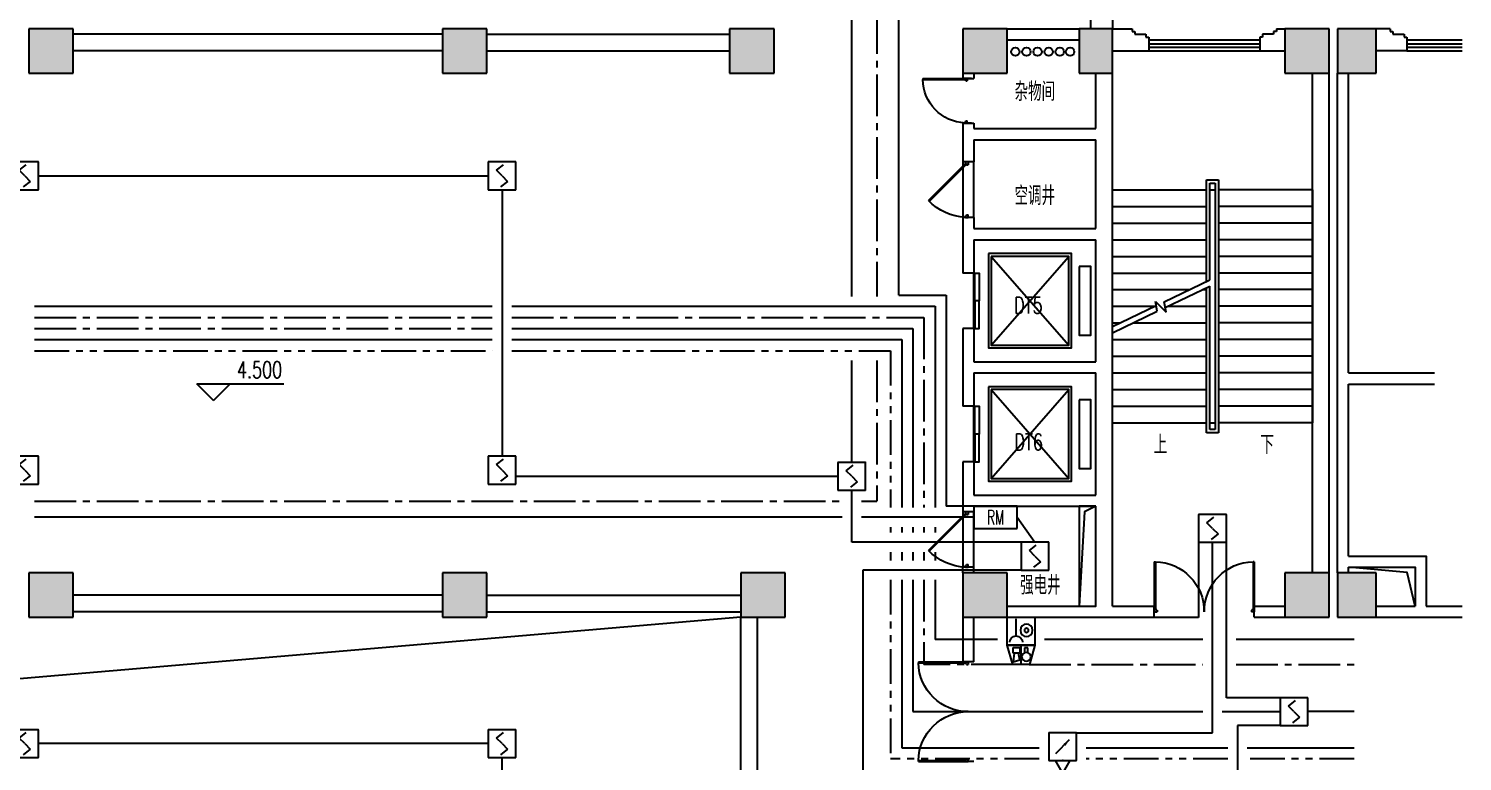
# Model space of a CAD drawing. Extents: x 190999 to 918899, y -200814 to 215286.
# Drawn here: x 788621 to 814449, y 72409 to 85604 of the extents above; entities that cross this region are included whole.
import ezdxf
from ezdxf.enums import TextEntityAlignment as Align

# ---------------------------------------------------------------- set-up
doc = ezdxf.new("R2010")
doc.units = 0
doc.header["$LTSCALE"] = 1000
doc.header["$MEASUREMENT"] = 0
doc.linetypes.add('CENTER2', pattern=[1.125, 0.75, -0.125, 0.125, -0.125])
doc.linetypes.add('PHANTOM2', pattern=[1.25, 0.625, -0.125, 0.125, -0.125, 0.125, -0.125])
for name, color, linetype in [('00-EQUIP', 3, 'Continuous'), ('00-WIRE-4', 6, 'Continuous'), ('A-墙线', 2, 'Continuous'), ('A-外窗', 145, 'Continuous'), ('A-门', 167, 'Continuous'), ('COLUMN', 2, 'Continuous'), ('DIM_ELEV', 3, 'Continuous'), ('DIM_SYMB', 3, 'Continuous'), ('PUB_HATCH', 250, 'Continuous'), ('PUB_TEXT', 7, 'Continuous'), ('STAIR', 5, 'Continuous'), ('房间名称', 7, 'Continuous'), ('洞口线', 165, 'Continuous'), ('电井开洞', 97, 'Continuous'), ('雨水管', 151, 'Continuous')]:
    doc.layers.add(name, color=color, linetype=linetype)
doc.styles.add('_COMPLEX', font='COMPLEX.shx', dxfattribs={"width": 0.5})
doc.styles.add('_TCH_DIM', font='SIMPLEX', dxfattribs={"bigfont": 'GBCBIG'})
doc.styles.get("Standard").update_dxf_attribs({"font": 'simhei.ttf'})
doc.styles.add('XXK', font='romans.shx', dxfattribs={"width": 0.75, "bigfont": 'hzf.shx'})
doc.linetypes.add('4INE', pattern='A,1,-0.15,["4",XXK,S=0.3,R=0,X=-0.1,Y=-0.1],-0.25', length=1.4)
doc.linetypes.add('BIG-DLINE', pattern='A,1,-0.15,["D",XXK,S=0.2,R=0,X=-0.1,Y=-0.09],-0.2', length=1.35)

# ---------------------------------------------------------------- blocks, each defined once
blk = doc.blocks.new('m1800')
at = {"layer": 'A-墙线'}
for p, q in [((-900, -100), (-900, 100)), ((900, -100), (900, 100))]:
    blk.add_line(p, q, dxfattribs=at)
at = {"layer": 'A-门'}
for p, q in [((-900, 900), (-899.9999999999418, 9.313225746154785e-10)), ((-900, 900), (-880.0000000000582, 899.9999999990687)), ((-880.0000000000582, 899.9999999990687), (-879.9999999999418, 50.00000000093132)), ((880.0000000000582, 899.9999999990687), (879.9999999999418, 50.00000000093132)), ((900, 900), (880.0000000000582, 899.9999999990687)), ((900, 900), (899.9999999999418, 9.313225746154785e-10)), ((-899.9999999999418, 50.00000000093132), (-870.0000000000582, 50.00000000093132)), ((-899.9999999999418, 9.313225746154785e-10), (-849.9999999999418, 9.313225746154785e-10)), ((-870.0000000000582, 50.00000000093132), (-870, 30)), ((-870, 30), (-849.9999999999418, 30.00000000093132)), ((-849.9999999999418, 30.00000000186265), (-849.9999999999418, 9.313225746154785e-10)), ((849.9999999999418, 30.00000000186265), (849.9999999999418, 9.313225746154785e-10)), ((870, 30), (849.9999999999418, 30.00000000093132)), ((899.9999999999418, 9.313225746154785e-10), (849.9999999999418, 9.313225746154785e-10)), ((870.0000000000582, 50.00000000093132), (870, 30)), ((899.9999999999418, 50.00000000093132), (870.0000000000582, 50.00000000093132))]:
    blk.add_line(p, q, dxfattribs=at)
for centre, start, end in [((-900, 0), 0, 88.72665564132167), ((900, 0), 91.27334436201257, 180)]:
    blk.add_arc(centre, 900, start, end, dxfattribs=at)
blk = doc.blocks.new('bfm01')
at = {"layer": 'A-墙线'}
for p, q in [((-200.0030517580453, -0.004291533608920872), (-0.003051758045330644, -0.004291533608920872)), ((-200.0030517580453, -1000.004291533609), (-0.003051758045330644, -1000.004291533609))]:
    blk.add_line(p, q, dxfattribs=at)
at = {"layer": 'A-门'}
for p, q in [((-200.0030517578125, -1000.004291533609), (-200.0030517578125, -0.004291533608920872)), ((-100.003051757114, -0.004291533667128533), (-100.003051757114, -50.00429153366713)), ((-70.00305175618269, -50.00429153366713), (-100.003051757114, -50.00429153366713)), ((-50.00305175711401, -30.00429153355071), (-70.00305175804533, -30.00429153360892)), ((-70.00305175804533, -30.00429153360892), (-70.00305175711401, -50.00429153366713)), ((-64.14518738078186, -44.14642715716036), (-50.0030517570849, -30.0042915334343)), ((-64.14518738081097, -44.14642715721857), (602.9494616675365, -711.241076205275)), ((-50.00305175711401, -0.004291533667128533), (-50.00305175711401, -30.00429153355071)), ((-50.00305175714311, -30.00429153360892), (617.0330152155366, -697.0403585060849)), ((-0.003051758045330644, -0.004291533608920872), (-0.003051758045330644, -1000.004291533609)), ((-70.00305175618269, -950.0042915336671), (-100.003051757114, -950.0042915336671)), ((-100.003051757114, -1000.004291533667), (-100.003051757114, -950.0042915336671)), ((-50.00305175711401, -1000.004291533667), (-100.003051757114, -1000.004291533667)), ((-70.00305175804533, -970.0042915337253), (-70.00305175711401, -950.0042915336671)), ((-50.00305175711401, -970.0042915337835), (-70.00305175804533, -970.0042915337253)), ((-50.00305175711401, -1000.004291533667), (-50.00305175711401, -970.0042915337835))]:
    blk.add_line(p, q, dxfattribs=at)
blk.add_arc((-100.003051757114, -0.004291533667128533), 1000, 272.8659839719306, 315.8103116972138, dxfattribs=at)
blk = doc.blocks.new('m1000')
at = {"layer": 'A-墙线'}
for p, q in [((0, 0), (0, 200)), ((1000, 0), (1000, 200))]:
    blk.add_line(p, q, dxfattribs=at)
at = {"layer": 'A-门'}
for p, q in [((0, 1100), (5.820766091346741e-11, 100.0000000009313)), ((0, 1100), (19.99999999994179, 1099.999999999069)), ((19.99999999994179, 1099.999999999069), (20.00000000005821, 150.0000000009313)), ((5.820766091346741e-11, 150.0000000009313), (29.99999999994179, 150.0000000009313)), ((5.820766091346741e-11, 100.0000000009313), (50.00000000005821, 100.0000000009313)), ((29.99999999994179, 150.0000000009313), (30, 130)), ((30, 130), (50.00000000005821, 130.0000000009313)), ((50.00000000005821, 130.0000000018626), (50.00000000005821, 100.0000000009313)), ((950.0000000000582, 130.0000000018626), (950.0000000000582, 100.0000000009313)), ((970.0000000001164, 130), (950.0000000000582, 130.0000000009313)), ((1000.000000000058, 100.0000000009313), (950.0000000000582, 100.0000000009313)), ((970.0000000001746, 150.0000000009313), (970.0000000001164, 130)), ((1000.000000000058, 150.0000000009313), (970.0000000001746, 150.0000000009313)), ((1000.000000000058, 150.0000000009313), (1000.000000000058, 100.0000000009313))]:
    blk.add_line(p, q, dxfattribs=at)
blk.add_arc((5.820766091346741e-11, 100.0000000009313), 1000, 2.865983971930656, 88.85400800037786, dxfattribs=at)
blk = doc.blocks.new('_LINKPT1')
at = {"color": 0}
blk.add_line((0, 0), (0, 0), dxfattribs=at)
blk = doc.blocks.new('3S1KCGW2')
for p, q in [((0.499999999999875, 0.499999999999875), (-0.499999999999875, 0.499999999999875)), ((-0.499999999999875, 0.499999999999875), (-0.499999999999875, -0.499999999999875)), ((-0.2, 0.2), (0.05, 0.4)), ((0, 0), (-0.2, 0.2)), ((0, 0), (0.2, -0.2)), ((0.499999999999875, -0.499999999999875), (0.499999999999875, 0.499999999999875)), ((-0.499999999999875, -0.499999999999875), (0.499999999999875, -0.499999999999875)), ((0.2, -0.2), (-0.05, -0.4))]:
    blk.add_line(p, q)
at = {"const_width": 0.04, "flags": 128}
blk.add_lwpolyline([(-0.499999999999875, -0.499999999999875), (-0.499999999999875, 0.499999999999875), (0.499999999999875, 0.499999999999875), (0.499999999999875, -0.499999999999875)], close=True, dxfattribs=at)
at = {"xscale": 0.002, "yscale": 0.002, "zscale": 0.002}
for p in [(-0.499999999999875, 0), (0, 0.499999999999875), (0.499999999999875, 0), (0, -0.499999999999875)]:
    blk.add_blockref('_LINKPT1', p, dxfattribs=at)
at = {"flags": 9}
blk.add_attdef('A', (0, 0), '', height=2e-05, dxfattribs=at)
blk = doc.blocks.new('3T1W6ZCM')
for p, q in [((0.5, 0.5), (-0.5, 0.5)), ((-0.5, 0.5), (-0.5, -0.5)), ((-0.1775382936502865, 0.1720085469460173), (-0.1775382936502865, -0.443376068438738)), ((0.5, -0.5), (0.5, 0.5)), ((-0.5, -0.5), (0.5, -0.5))]:
    blk.add_line(p, q)
at = {"const_width": 0.04}
blk.add_lwpolyline([(-0.5, 0.5), (-0.5, -0.5), (0.5, -0.5), (0.5, 0.5)], close=True, dxfattribs=at)
for radius in [0.2218934911243935, 0.07396449704146453]:
    blk.add_circle((0.1969945486489451, -0.02963126059148635), radius)
blk.add_arc((-0.1775382936502865, 0.4027777777155279), 0.2307692307693, 180, 0)
at = {"xscale": 0.002, "yscale": 0.002, "zscale": 0.002}
for p in [(-0.5, 0), (0, 0.5), (0.5, 0), (0, -0.5)]:
    blk.add_blockref('_LINKPT1', p, dxfattribs=at)
at = {"flags": 9}
blk.add_attdef('A', (0, 0), '', height=2e-05, dxfattribs=at)
blk = doc.blocks.new('6A2OE7N0')
for p, q in [((-0.3, 0.3499999999999943), (-0.5, -0.3499999999999943)), ((0.3, 0.3499999999999943), (-0.3, 0.3499999999999943)), ((-0.2456702268532281, -0.06106422118475052), (-0.2856702268532281, 0.2589357788152427)), ((-0.2856702268532281, 0.2589357788152427), (-0.04567022685322809, 0.1789357788152302)), ((-0.04567022685322809, 0.1789357788152302), (-0.08567022685322809, -0.06106422118475052)), ((1.776356839400252e-18, 0.3499999999999943), (-1.776356839400252e-18, -0.3499999999999943)), ((0.5, -0.3499999999999943), (0.3, 0.3499999999999943)), ((-0.5, -0.3499999999999943), (0.5, -0.3499999999999943)), ((-0.2856702268532281, -0.06106422118475052), (-0.2856702268532281, -0.2610642211847676)), ((-0.04567022685322809, -0.06106422118475052), (-0.2856702268532281, -0.06106422118475052)), ((-0.2856702268532281, -0.2610642211847676), (-0.04567022685322809, -0.2610642211847676)), ((-0.04567022685322809, -0.2610642211847676), (-0.04567022685322809, -0.06106422118475052)), ((0.1304115314996602, -0.2439790560947586), (0.1304115314996602, -0.0723030258366748)), ((0.2504115314996602, -0.2439790560947586), (0.1304115314996602, -0.2439790560947586)), ((0.2504115314996602, -0.0723030258366748), (0.2504115314996602, -0.2439790560947586))]:
    blk.add_line(p, q)
at = {"const_width": 0.04, "flags": 128}
blk.add_lwpolyline([(-0.5, -0.3499999999999943), (-0.3, 0.3499999999999943), (0.3, 0.3499999999999943), (0.5, -0.3499999999999943)], close=True, dxfattribs=at)
blk.add_circle((0.1904115314996602, 0.07602094390523462), 0.16)
at = {"xscale": 0.002, "yscale": 0.002, "zscale": 0.002}
for p in [(-0.4, 0), (1.776356839400252e-18, 0.3499999999999943), (0.4, 0), (1.776356839400252e-18, -0.3499999999999943)]:
    blk.add_blockref('_LINKPT1', p, dxfattribs=at)
at = {"flags": 9}
blk.add_attdef('A', (0, 0), '', height=2e-05, dxfattribs=at)
blk = doc.blocks.new('$VALVE$00000437')
for p in [(0, 0), (86.96662483444015, 124.2674372167858)]:
    blk.add_line(p, (0, 124.2674372167858))
blk.add_lwpolyline([(-125.1919539347655, -72.2796083046087), (125.1919539347655, 72.27960830461234), (125.1919539347618, -72.2796083046087), (-125.1919539347618, 72.27960830461234)], close=True)
for p in [(-125.1919539347655, 1.818989403545856e-12), (125.1919539347655, 1.818989403545856e-12)]:
    blk.add_point(p)
blk = doc.blocks.new('3S2OQ2I8')
for p, q in [((-0.5000000000001503, 0.5000000000001544), (0.5000000000001503, 0.5000000000001544)), ((-0.5000000000001503, -0.5000000000001544), (-0.5000000000001503, 0.5000000000001544)), ((-0.2500000000000752, -0.2500000000000772), (0.2500000000000752, 0.2500000000000772)), ((0.5000000000001503, 0.5000000000001544), (0.5000000000001503, -0.5000000000001544)), ((0.5000000000001503, -0.5000000000001544), (-0.5000000000001503, -0.5000000000001544))]:
    blk.add_line(p, q)
at = {"const_width": 0.04, "flags": 128}
blk.add_lwpolyline([(-0.5000000000001503, -0.5000000000001544), (-0.5000000000001503, 0.5000000000001544), (0.5000000000001503, 0.5000000000001544), (0.5000000000001503, -0.5000000000001544)], close=True, dxfattribs=at)
blk.add_solid([(0.2500000000000752, 0.2500000000000772), (0.02097020215397069, 0.09703461984575805), (0.09711477732838583, 0.02850939278686963)])
at = {"xscale": 0.002, "yscale": 0.002, "zscale": 0.002}
for p in [(-0.5000000000001503, 0), (0, 0.5000000000001544), (0.5000000000001503, 0), (0, -0.5000000000001544)]:
    blk.add_blockref('_LINKPT1', p, dxfattribs=at)
at = {"flags": 9}
blk.add_attdef('A', (0, 0), '', height=2e-05, dxfattribs=at)
blk = doc.blocks.new('6A2DRK5Q')
for p, q in [((0.7799999999988358, 0.3999999999996362), (-0.7799999999988358, 0.3999999999996362)), ((-0.7799999999988358, 0.3999999999996362), (-0.7799999999988358, -0.3999999999996362)), ((0.7799999999988358, -0.3999999999996362), (0.7799999999988358, 0.3999999999996362)), ((-0.7799999999988358, -0.3999999999996362), (0.7799999999988358, -0.3999999999996362))]:
    blk.add_line(p, q)
at = {"xscale": 0.002, "yscale": 0.002, "zscale": 0.002}
for p in [(-0.7799999999988358, 0), (0, 0.3999999999996362), (0.7799999999988358, 0), (0, -0.3999999999996362)]:
    blk.add_blockref('_LINKPT1', p, dxfattribs=at)
at = {"style": '_COMPLEX', "width": 0.6, "flags": 8}
blk.add_attdef('$TEXT$', text='', height=0.52, dxfattribs=at).set_placement((0, 0), align=Align.MIDDLE_CENTER)
at = {"flags": 9}
blk.add_attdef('A', (0, 0), '', height=2e-05, dxfattribs=at)

msp = doc.modelspace()

# ---------------------------------------------------------------- hatches: boundary and pattern name
at = {"layer": 'PUB_HATCH'}
for points in [[(788620.615715547, 85603.69724471337), (788620.615715546, 84803.69724471291), (789420.6157155464, 84803.69724471081), (789420.6157155457, 85603.69724471163)], [(796876.4598382593, 85603.69724471337), (796076.4598382605, 85603.69724471163), (796076.4598382598, 84803.69724471081), (796876.4598382603, 84803.69724471291)], [(801248.5385398435, 85603.69724471233), (801248.5385398435, 84803.69724471151), (802048.538539841, 84803.69724471163), (802048.5385398457, 85603.69724471396)], [(805448.5377769031, 85603.69648177252), (805448.5377769042, 84803.69724471268), (806248.541591595, 84803.69724471163), (806248.541591597, 85603.69648177462)], [(807548.5316733877, 85603.69648177229), (807548.531673387, 84803.69648176763), (808148.5377769055, 84803.69648176763), (808148.5377769034, 85603.69648177229)], [(811248.5385398396, 85603.69648177462), (811248.5385398419, 84803.69724471011), (812048.5377769074, 84803.69724471058), (812048.5377769031, 85603.69648177252)], [(812198.5377769031, 85603.69648177276), (812198.5377769031, 84803.69724471221), (812898.5347251453, 84803.69724471221), (812898.5347251453, 85603.69648177252)], [(788620.6157155463, 75803.69648177194), (788620.6157155484, 75003.69648177124), (789420.6157155464, 75003.6964817695), (789420.6157155465, 75803.69648177217)], [(796876.45983826, 75803.69648177194), (796076.4598382598, 75803.69648177217), (796076.45983826, 75003.6964817695), (796876.4598382579, 75003.69648177124)], [(801448.5377769031, 75003.69343001541), (802248.540828661, 75003.69343001564), (802248.540828661, 75803.69266707619), (801448.5377769031, 75803.69266707619)], [(805448.5377769031, 75803.69571883284), (805448.5377769031, 75003.69648177252), (806248.540828661, 75003.69648177252), (806248.540828661, 75803.69571883307)], [(811248.5347251453, 75803.69571883307), (811248.5347251453, 75003.69648177252), (812048.5377769031, 75003.69648177252), (812048.5377769031, 75803.69571883307)], [(812198.5377769031, 75803.69571883307), (812198.5377769031, 75003.69648177252), (812898.5347251453, 75003.69648177252), (812898.5347251453, 75803.69571883307)]]:
    msp.add_hatch(color=256, dxfattribs=at).paths.add_polyline_path(points)

# ---------------------------------------------------------------- linework, layer by layer
at = {"layer": '00-WIRE-4'}
for p, q in [((803448.5377769035, 80778.6964817791), (803448.5377769035, 89173.69343002152)), ((788798.5372046989, 82953.69629104449), (796898.5375861686, 82953.69629104449)), ((797148.5375861686, 82703.69629104454), (797148.5375861686, 77903.69438369598)), ((797323.5375861685, 80203.6964817791), (804548.2831170318, 80203.6964817791)), ((804548.2831170318, 80203.6964817791), (804548.2831170318, 76978.6964817791)), ((803448.5377769035, 77793.69343002129), (803448.5377769035, 79628.69648177912)), ((797398.5375861686, 77543.6934300214), (803198.5377769035, 77543.6934300214)), ((803448.5377769035, 76353.69800765766), (803448.5377769035, 77293.69343002152)), ((805648.5377769032, 77003.69648177893), (805148.5377769037, 77003.69648177893)), ((805648.5377769032, 76803.6964817791), (803623.5377769035, 76803.6964817791)), ((806428.5377769021, 76803.6964817791), (806748.5377769044, 76353.69800765766)), ((806498.5377769044, 76353.69800765766), (803448.5377769035, 76353.69800765766)), ((809698.5377769021, 76353.69648177963), (809698.5377769021, 75000.17485956277)), ((809948.537776902, 72925.13860076334), (809948.537776902, 76353.69648177964)), ((810198.5377769019, 73553.69648177939), (810198.5377769019, 76353.69648177964)), ((804548.2831170318, 76178.69800765766), (804548.2831170318, 76028.69800765777)), ((806498.5377769044, 75853.69800765777), (803645.8341363362, 75853.69800765777)), ((803645.8341363362, 75853.69800765777), (803645.8341363362, 67663.86024001782)), ((804548.2831170318, 75678.69800765777), (804548.2831170318, 73303.69648177945)), ((809698.5377769021, 75000.17485956277), (806748.54082866, 75000.17485956277)), ((811165.2044435687, 73553.69648177938), (810198.5377769019, 73553.69648177939)), ((804548.2831170318, 73303.69648177945), (809773.5377769021, 73303.69648177945)), ((810123.537776902, 73303.69648177945), (811165.2044435687, 73303.69648177945)), ((812498.5377769023, 73303.69648177945), (811665.2044435686, 73303.69648177947)), ((807498.8830586257, 72925.13860076334), (809948.537776902, 72925.13860076334)), ((811165.2044435686, 73053.69648177951), (810398.5377769038, 73053.69648177951)), ((810398.5377769038, 73053.69648177951), (810398.5377769038, 70763.41351240606)), ((796898.5375861687, 72728.69381149132), (788798.5372046989, 72728.69381149132)), ((797148.5375861686, 68428.69457443056), (797148.5375861686, 72478.6938114914))]:
    msp.add_line(p, q, dxfattribs=at)
at = {"layer": '00-WIRE-4', "linetype": 'CENTER2'}
for p, q in [((803898.5377769045, 87026.98697447137), (803898.5377769045, 80778.6964817791)), ((788723.5372046989, 80403.6964817791), (796973.5375861686, 80403.6964817791)), ((797323.5375861686, 80403.6964817791), (804748.5377769035, 80403.6964817791)), ((804748.5377769035, 80403.6964817791), (804748.5377769035, 76978.6964817791)), ((788723.5372046989, 80203.6964817791), (796973.5375861686, 80203.6964817791)), ((803898.5377769045, 79628.69648177913), (803898.5377769045, 77093.69648177951)), ((788723.5372046989, 77093.69648177951), (803273.5377769035, 77093.69648177951)), ((803623.5377769035, 77093.69648177951), (803898.5377769045, 77093.69648177951)), ((804548.2831170318, 76628.6964817791), (804548.2831170318, 76528.69800765766)), ((804748.5377769035, 76628.6964817791), (804748.5377769035, 76528.69800765766)), ((804748.5377769035, 76178.69800765766), (804748.5377769035, 76028.69800765777)), ((804748.5377769035, 75678.69800765777), (804748.5377769036, 74153.69343002158)), ((806348.54082866, 74153.69343002158), (804748.5377769036, 74153.69343002158)), ((806643.1318999286, 74153.69343002091), (809773.5377769019, 74153.69343002095)), ((810373.5377769019, 74153.69343002097), (812498.5377769023, 74153.693430021))]:
    msp.add_line(p, q, dxfattribs=at)
at = {"layer": '00-WIRE-4', "linetype": '4INE'}
for p, q in [((804298.5377769029, 80803.6964817791), (804298.5377769029, 87026.9869744714)), ((788723.5372046989, 80603.6964817791), (796973.5375861686, 80603.6964817791)), ((797323.5375861686, 80603.6964817791), (804948.5377769037, 80603.6964817791)), ((804298.5377769029, 80803.6964817791), (805148.5377769037, 80803.6964817791)), ((804948.5377769037, 80603.6964817791), (804948.5377769037, 76978.69648177912)), ((805148.5377769037, 80803.6964817791), (805148.5377769037, 77003.69648177893)), ((803273.5377769035, 76803.6964817791), (788723.5372046989, 76803.6964817791)), ((804948.5377769037, 76628.69648177912), (804948.5377769037, 76528.69800765767)), ((804948.5377769037, 76178.69800765767), (804948.5377769037, 76028.69800765779)), ((804948.5377769037, 75678.69800765779), (804948.5377769037, 74603.69343002379)), ((806073.5408286599, 74603.69343002379), (804948.5377769037, 74603.69343002379)), ((809773.537776902, 74603.69343002379), (806923.5408286599, 74603.69343002379)), ((812498.5377769024, 74603.69343002379), (810373.5377769019, 74603.69343002379))]:
    msp.add_line(p, q, dxfattribs=at)
at = {"layer": '00-WIRE-4', "linetype": 'BIG-DLINE'}
for p, q in [((788723.5372046989, 80003.69648177912), (796973.5375861686, 80003.69648177912)), ((797323.5375861686, 80003.69648177912), (804348.0284571601, 80003.69648177912)), ((804348.0284571601, 80003.69648177912), (804348.0284571601, 76978.6964817791)), ((804348.0284571601, 76628.6964817791), (804348.0284571601, 76528.69800765766)), ((804348.0284571601, 76178.69800765766), (804348.0284571601, 76028.69800765777)), ((804348.0284571601, 75678.69800765777), (804348.0284571601, 72653.69648177939)), ((804348.0284571601, 72653.69648177939), (806823.8830586257, 72653.69648177939)), ((807673.8830586259, 72653.69648177939), (810223.537776904, 72653.69648177939)), ((810573.537776904, 72653.69648177939), (812498.5377769026, 72653.6964817794))]:
    msp.add_line(p, q, dxfattribs=at)
at = {"layer": '00-WIRE-4', "linetype": 'PHANTOM2'}
for p, q in [((788723.5372046989, 79803.69648177912), (796973.5375861686, 79803.69648177912)), ((797323.5375861685, 79803.69648177912), (804147.7737972883, 79803.69648177912)), ((804147.7737972883, 79803.69648177912), (804147.7737972883, 76978.6964817791)), ((804147.7737972883, 76628.6964817791), (804147.7737972883, 76528.69800765766)), ((804147.7737972883, 76178.69800765766), (804147.7737972883, 76028.69800765779)), ((804147.7737972883, 75678.69800765779), (804147.7737972883, 72453.69648177951)), ((806823.8830586257, 72453.69648177951), (804147.7737972883, 72453.69648177951)), ((810223.537776904, 72453.69648177951), (807673.8830586259, 72453.69648177951)), ((812498.5377769026, 72453.69648177951), (810573.537776904, 72453.69648177951))]:
    msp.add_line(p, q, dxfattribs=at)
at = {"layer": 'A-墙线'}
for p, q in [((807748.5377769031, 86303.69343002758), (807748.5377769024, 85603.69648177229)), ((808148.537776902, 86003.69343002763), (808148.5377769038, 85603.69648178469)), ((806248.5415915971, 85603.69648178446), (807548.531673388, 85603.69648178446)), ((808148.5377769034, 85603.69648178446), (808498.5377769034, 85603.69648178446)), ((808498.5377769029, 85603.69648178306), (808498.5377769029, 85553.69648178306)), ((808498.5377769029, 85553.69648178306), (808548.5377769031, 85553.69648178306)), ((808548.5377769031, 85553.69648178306), (808548.5377769029, 85503.69648178283)), ((808548.5377769029, 85503.69648178283), (808748.5377769029, 85503.69648178306)), ((808748.5377769029, 85503.69648178306), (808748.5377769029, 85453.69648178306)), ((810848.5377769034, 85503.69648178306), (810848.5377769034, 85453.69648178306)), ((811048.5377769034, 85503.69648178283), (810848.5377769034, 85503.69648178306)), ((811048.5377769034, 85553.69648178306), (811048.5377769034, 85503.69648178283)), ((811098.5377769034, 85553.69648178306), (811048.5377769034, 85553.69648178306)), ((811098.5377769034, 85603.69648178306), (811098.5377769034, 85553.69648178306)), ((811098.5377769034, 85603.69648178306), (811248.5385398397, 85603.69648178387)), ((813148.5454062979, 85603.69648178446), (812898.5347251456, 85603.69648178446)), ((813148.5454062979, 85603.69648178446), (813148.5454062979, 85553.69648178446)), ((813148.5454062979, 85553.69648178446), (813198.5454062979, 85553.69648178446)), ((813198.5454062979, 85553.69648178446), (813198.5454062979, 85503.69648178446)), ((813198.5454062979, 85503.69648178446), (813398.5454062979, 85503.69648178446)), ((813398.5454062979, 85503.69648178446), (813398.5454062979, 85453.69648178446)), ((806248.5415915962, 85403.69648178446), (807548.531673388, 85403.69648178446)), ((808748.5377769029, 85453.69648178306), (808798.5377769029, 85453.69648178306)), ((808798.5377769029, 85453.69648178306), (808798.5377769029, 85203.69648178306)), ((810848.5377769034, 85453.69648178306), (810798.5377769034, 85453.69648178306)), ((810798.5377769034, 85453.69648178306), (810798.5377769034, 85203.69648178306)), ((813398.5454062979, 85453.69648178446), (813448.5454062979, 85453.69648178446)), ((813448.5454062979, 85453.69648178446), (813448.5454062979, 85203.69648178446)), ((808148.5377769034, 85203.69648178446), (808798.5377769034, 85203.69648178446)), ((810798.5377769034, 85203.69648178446), (811248.5385398408, 85203.69648178446)), ((813448.5454062979, 85203.69648178446), (812898.5347251456, 85203.69648178446)), ((805448.5377769034, 84803.69724472455), (805448.5377769034, 84703.69724472455)), ((805648.5377769034, 84803.69724472432), (805648.5377769034, 84703.69724472455)), ((807848.5377769034, 83803.69648178446), (807848.5377769034, 84803.69648177957)), ((808148.5377769034, 75203.69648178446), (808148.5377769034, 84803.69648177957)), ((811748.5377769023, 75803.695718845), (811748.5377769023, 84803.6972447224)), ((812048.5377769034, 75803.695718845), (812048.5377769034, 84803.69724472251)), ((812198.5377769036, 75803.695718845), (812198.5377769036, 84803.69724472414)), ((812398.5377769036, 79403.69648178446), (812398.5377769036, 84803.69724472414)), ((805448.5377769043, 84703.69724472455), (805648.5377769043, 84703.69724472455)), ((805448.5377769034, 83903.69724472525), (805448.5377769034, 83203.69648178446)), ((805448.5377769032, 83903.69724472525), (805648.5377769034, 83903.69724472525)), ((805648.5377769034, 83903.69724472525), (805648.5377769034, 83803.69648178446)), ((805648.5377769034, 83803.69648178446), (807848.5377769034, 83803.69648178446)), ((805648.5377769034, 83603.69648178422), (807848.5377769034, 83603.69648178422)), ((805648.5377769034, 83603.69648178422), (805648.5377769034, 83203.69648178446)), ((807848.5377769034, 82003.69648178446), (807848.5377769034, 83603.69648178422)), ((805448.5377769034, 82203.69648178446), (805448.5377769034, 81203.69648178446)), ((805648.5377769034, 82203.69648178446), (805648.5377769034, 82003.69648178446)), ((805648.5377769031, 82003.69648178446), (807848.5377769031, 82003.69648178446)), ((805648.5377769031, 81803.69648178446), (807848.5377769031, 81803.69648178446)), ((805648.5377769034, 81803.69648178446), (805648.5377769034, 81203.69648178446)), ((807848.5377769034, 79603.69648178446), (807848.5377769034, 81803.69648178446)), ((805648.5377769034, 81203.69648178446), (805448.5377769034, 81203.69648178446)), ((805448.5377769034, 80203.69648178446), (805448.5377769034, 78803.69648178446)), ((805648.5377769034, 80203.69648178446), (805448.5377769034, 80203.69648178446)), ((805648.5377769034, 80203.69648178446), (805648.5377769034, 79603.69648178446)), ((805648.5377769034, 79603.69648178446), (807848.5377769034, 79603.69648178446)), ((805648.5377769034, 79403.69648178446), (807848.5377769034, 79403.69648178446)), ((805648.5377769034, 79403.69648178446), (805648.5377769034, 78803.69648178446)), ((807848.5377769034, 77203.69648178446), (807848.5377769034, 79403.69648178446)), ((812398.5377769036, 79403.69648178446), (813948.5377769036, 79403.69648178446)), ((812398.5377769036, 79203.69648178446), (813948.5377769036, 79203.69648178446)), ((812398.5377769036, 76103.69343002932), (812398.5377769036, 79203.69648178446)), ((805648.5377769034, 78803.69648178446), (805448.5377769034, 78803.69648178446)), ((805448.5377769034, 77803.69648178446), (805448.5377769034, 76903.69648178446)), ((805648.5377769034, 77803.69648178446), (805448.5377769034, 77803.69648178446)), ((805648.5377769034, 77803.69648178446), (805648.5377769034, 77203.69648178446)), ((805648.5377769034, 77203.69648178446), (807848.5377769034, 77203.69648178446)), ((805648.5377769034, 77003.69648178446), (807848.5377769034, 77003.69648178446)), ((805648.5377769034, 77003.69648178446), (805648.5377769034, 76903.69648178446)), ((807848.5377769034, 75203.69648178446), (807848.5377769034, 77003.69648178446)), ((805448.5377769034, 75803.69571884483), (805448.5377769034, 75903.69571884483)), ((805648.5377769034, 75803.6949559052), (805648.5377769034, 75903.6949559052)), ((812398.5377769036, 75803.695718845), (812398.5377769036, 75903.69343002932)), ((806248.5408286612, 75203.69648178446), (807848.5377769034, 75203.69648178446)), ((808148.5377769034, 75203.69648178446), (808898.5377769034, 75203.69648178446)), ((810698.5377769034, 75203.69648178446), (811248.5347251456, 75203.69648178446)), ((812898.5347251458, 75203.69648178446), (813598.5377769048, 75203.69648178446)), ((813798.5377769048, 75203.69648178446), (814448.5347251474, 75203.69648178446)), ((805448.5377769034, 75003.69648178446), (805448.5377769034, 74203.69648178446)), ((805648.5377769034, 74203.69648178446), (805648.5377769034, 75003.69648178446)), ((806248.5408286612, 75003.69648178446), (808898.5377769034, 75003.69648178446)), ((810698.5377769034, 75003.69648178446), (811248.5347251456, 75003.69648178446)), ((812898.5347251458, 75003.69648178446), (814448.5347251474, 75003.69648178446))]:
    msp.add_line(p, q, dxfattribs=at)
for points in [[(812398.5377769038, 76103.69343002932), (813798.5377769048, 76103.69343002932), (813798.5377769048, 75203.69648178446)], [(812398.5377769038, 75903.69343002932), (813598.5377769048, 75903.69343002932), (813598.5377769048, 75203.69648178446)]]:
    msp.add_lwpolyline(points, dxfattribs=at)
at = {"layer": 'A-外窗'}
for p, q in [((808798.5377769029, 85403.69648178446), (810798.5377769034, 85403.69648178446)), ((808798.5377769029, 85333.69648178446), (810798.5377769034, 85333.69648178446)), ((808798.5377769029, 85273.69648178446), (810798.5377769034, 85273.69648178446)), ((813448.5454062979, 85403.69648178446), (814448.5347251474, 85403.69648178446)), ((813448.5454062979, 85333.69648178446), (814448.5347251474, 85333.69648178446)), ((813448.5454062979, 85273.69648178446), (814448.5347251474, 85273.69648178446)), ((808798.5377769029, 85203.69648178446), (810798.5377769034, 85203.69648178446)), ((813448.5454062979, 85203.69648178446), (814448.5347251474, 85203.69648178446))]:
    msp.add_line(p, q, dxfattribs=at)
at = {"layer": 'A-门'}
for p, q in [((805648.5377769034, 80203.69648178446), (805648.5377769034, 81203.69648178446)), ((805648.5377769034, 77803.69648178446), (805648.5377769034, 78803.69648178446))]:
    msp.add_line(p, q, dxfattribs=at)
for points in [[(805663.4958850645, 81203.69648178446), (805743.3782061561, 81203.69648178446), (805743.3782061561, 80703.69648178446), (805663.4958850645, 80703.69648178446)], [(805663.4958850645, 80203.69648178446), (805743.3782061561, 80203.69648178446), (805743.3782061561, 80703.69648178446), (805663.4958850645, 80703.69648178446)], [(805663.4958850645, 78803.69648178446), (805743.3782061561, 78803.69648178446), (805743.3782061561, 78303.69648178446), (805663.4958850645, 78303.69648178446)], [(805663.4958850645, 77803.69648178446), (805743.3782061561, 77803.69648178446), (805743.3782061561, 78303.69648178446), (805663.4958850645, 78303.69648178446)]]:
    msp.add_lwpolyline(points, close=True, dxfattribs=at)
at = {"layer": 'COLUMN'}
for p, q in [((788620.615715547, 85603.69724471337), (788620.615715546, 84803.69724471291)), ((789420.6157155457, 85603.69724471163), (788620.615715547, 85603.69724471337)), ((789420.6157155464, 84803.69724471081), (789420.6157155457, 85603.69724471163)), ((796876.4598382593, 85603.69724471337), (796076.4598382605, 85603.69724471163)), ((796076.4598382605, 85603.69724471163), (796076.4598382598, 84803.69724471081)), ((796876.4598382603, 84803.69724471291), (796876.4598382593, 85603.69724471337)), ((801248.5385398435, 85603.69724471233), (801248.5385398435, 84803.69724471151)), ((802048.5385398457, 85603.69724471396), (801248.5385398435, 85603.69724471233)), ((802048.538539841, 84803.69724471163), (802048.5385398457, 85603.69724471396)), ((805448.5377769031, 85603.69648177252), (805448.5377769042, 84803.69724471268)), ((806248.541591597, 85603.69648177462), (805448.5377769031, 85603.69648177252)), ((806248.541591595, 84803.69724471163), (806248.541591597, 85603.69648177462)), ((807548.5316733877, 85603.69648177229), (807548.531673387, 84803.69648176763)), ((808148.5377769034, 85603.69648177229), (807548.5316733877, 85603.69648177229)), ((808148.5377769055, 84803.69648176763), (808148.5377769034, 85603.69648177229)), ((811248.5385398396, 85603.69648177462), (811248.5385398419, 84803.69724471011)), ((812048.5377769031, 85603.69648177252), (811248.5385398396, 85603.69648177462)), ((812048.5377769074, 84803.69724471058), (812048.5377769031, 85603.69648177252)), ((812198.5377769031, 85603.69648177276), (812198.5377769031, 84803.69724471221)), ((812898.5347251453, 85603.69648177252), (812198.5377769031, 85603.69648177276)), ((812898.5347251453, 84803.69724471221), (812898.5347251453, 85603.69648177252)), ((788620.615715546, 84803.69724471291), (789420.6157155464, 84803.69724471081)), ((796076.4598382598, 84803.69724471081), (796876.4598382603, 84803.69724471291)), ((801248.5385398435, 84803.69724471151), (802048.538539841, 84803.69724471163)), ((805448.5377769042, 84803.69724471268), (806248.541591595, 84803.69724471163)), ((807548.531673387, 84803.69648176763), (808148.5377769055, 84803.69648176763)), ((811248.5385398419, 84803.69724471011), (812048.5377769074, 84803.69724471058)), ((812198.5377769031, 84803.69724471221), (812898.5347251453, 84803.69724471221)), ((788620.6157155463, 75803.69648177194), (788620.6157155484, 75003.69648177124)), ((789420.6157155465, 75803.69648177217), (788620.6157155463, 75803.69648177194)), ((789420.6157155464, 75003.6964817695), (789420.6157155465, 75803.69648177217)), ((796876.45983826, 75803.69648177194), (796076.4598382598, 75803.69648177217)), ((796076.4598382598, 75803.69648177217), (796076.45983826, 75003.6964817695)), ((796876.4598382579, 75003.69648177124), (796876.45983826, 75803.69648177194)), ((802248.540828661, 75803.69266707619), (801448.5377769031, 75803.69266707619)), ((801448.5377769031, 75803.69266707619), (801448.5377769031, 75003.69343001541)), ((802248.540828661, 75003.69343001564), (802248.540828661, 75803.69266707619)), ((805448.5377769031, 75803.69571883284), (805448.5377769031, 75003.69648177252)), ((806248.540828661, 75803.69571883307), (805448.5377769031, 75803.69571883284)), ((806248.540828661, 75003.69648177252), (806248.540828661, 75803.69571883307)), ((811248.5347251453, 75803.69571883307), (811248.5347251453, 75003.69648177252)), ((812048.5377769031, 75803.69571883307), (811248.5347251453, 75803.69571883307)), ((812048.5377769031, 75003.69648177252), (812048.5377769031, 75803.69571883307)), ((812198.5377769031, 75803.69571883307), (812198.5377769031, 75003.69648177252)), ((812898.5347251453, 75803.69571883307), (812198.5377769031, 75803.69571883307)), ((812898.5347251453, 75003.69648177252), (812898.5347251453, 75803.69571883307)), ((788620.6157155484, 75003.69648177124), (789420.6157155464, 75003.6964817695)), ((796076.45983826, 75003.6964817695), (796876.4598382579, 75003.69648177124)), ((801448.5377769031, 75003.69343001541), (802248.540828661, 75003.69343001564)), ((805448.5377769031, 75003.69648177252), (806248.540828661, 75003.69648177252)), ((811248.5347251453, 75003.69648177252), (812048.5377769031, 75003.69648177252)), ((812198.5377769031, 75003.69648177252), (812898.5347251453, 75003.69648177252))]:
    msp.add_line(p, q, dxfattribs=at)
at = {"layer": 'DIM_ELEV'}
for p, q in [((791949.6061282792, 78906.79902130971), (791649.6061282792, 79206.79902130971)), ((791649.6061282792, 79206.79902130971), (793214.6061282792, 79206.79902130971)), ((791949.6061282792, 78906.79902130971), (792249.6061282792, 79206.79902130971))]:
    msp.add_line(p, q, dxfattribs=at)
at = {"layer": 'DIM_SYMB'}
for points in [[(810906.0377769032, 78503.69724472763, 0, 0, 0), (810906.0377769036, 83754.04471049178, 0, 0, 0), (808993.5377769008, 83754.04471050063, 0, 0, 0), (808993.5377769035, 81203.6972447281, 80, 0, 0), (808993.5377769038, 80903.6972447281, 0, 0, 0)], [(808993.5377769038, 78503.6972447238, 0, 0, 0), (808993.5377769041, 80003.69724472449, 80, 0, 0), (808993.5377769041, 80303.69724472449, 0, 0, 0)]]:
    msp.add_lwpolyline(points, format="xyseb", dxfattribs=at)
at = {"layer": 'STAIR'}
for p, q in [((796076.4598382594, 85503.69724472426), (789420.6157155472, 85503.69724472426)), ((796876.4598382661, 85503.69724472426), (801248.5385398371, 85503.69724472426)), ((796076.4598382597, 85203.69724472461), (789420.6157155469, 85203.69724472461)), ((796876.4598382645, 85203.69724472461), (801248.5385398375, 85203.69724472461)), ((808148.5377769017, 80239.1589431807), (808148.5377769041, 82703.69724472729)), ((808148.5377769041, 82703.69724472729), (809838.5377769173, 82703.69724472397)), ((809838.5377769172, 81050.3589432626), (809838.5377769104, 82883.69724484818)), ((809838.5377769104, 82883.69724484818), (810058.5377768968, 82883.69724484818)), ((809898.5377768894, 81079.1589432488), (809898.5377768968, 82823.69724484818)), ((809898.5377768968, 82823.69724484818), (809998.5377769104, 82823.69724484818)), ((809898.5377769016, 81079.15894325468), (809898.5377769041, 82703.69724472729)), ((809898.5377769041, 82703.69724472729), (809998.5377769041, 82703.69724472729)), ((809998.5377769104, 82823.69724484818), (809998.5377769104, 78383.69724484818)), ((809998.5377769041, 82703.69724472729), (809998.5377769041, 78503.69724472729)), ((810058.5377768968, 82883.69724484818), (810058.5377768968, 78323.69724484818)), ((811748.5377769041, 82703.69724472729), (810058.537776904, 82703.69724472397)), ((811748.5377769041, 82703.69724472729), (811748.5377769041, 78503.69724472729)), ((808148.5377769041, 82403.69724472729), (809838.5377769173, 82403.69724472397)), ((811748.5377769041, 82403.69724472729), (810058.537776904, 82403.69724472397)), ((808148.5377769041, 82103.69724472729), (809838.5377769173, 82103.69724472397)), ((811748.5377769041, 82103.69724472729), (810058.537776904, 82103.69724472397)), ((808148.5377769041, 81803.69724472729), (809838.5377769173, 81803.69724472397)), ((811748.5377769041, 81803.69724472729), (810058.537776904, 81803.69724472397)), ((805960.037492578, 79903.69648178446), (807360.037492578, 81503.69648178446)), ((805960.037492578, 81503.69648178446), (807360.037492578, 79903.69648178446)), ((808148.5377769041, 81503.69724472729), (809838.5377769173, 81503.69724472397)), ((811748.5377769041, 81503.69724472729), (810058.537776904, 81503.69724472397)), ((808148.5377769041, 81203.69724472729), (809838.5377769173, 81203.69724472397)), ((811748.5377769041, 81203.69724472729), (810058.537776904, 81203.69724472397)), ((808148.5377769041, 80903.69724472729), (809532.9925716164, 80903.6972447203)), ((809076.9788035725, 80684.81063603499), (809898.5377769016, 81079.15894322708)), ((809096.0956728131, 80583.0633362633), (809898.5377769015, 80968.23554622312)), ((809764.0829820208, 80903.69724471995), (809838.5377769173, 80903.69724472397)), ((809838.5377769104, 78323.69724484818), (809838.5377769172, 80939.43554626987)), ((809898.5377769041, 78503.69724472729), (809898.5377769016, 80968.23554626206)), ((809898.5377768968, 78383.69724484818), (809898.5377768894, 80968.23554625636)), ((811748.5377769041, 80903.69724472729), (810058.537776904, 80903.69724472397)), ((808148.5377769016, 80239.15894319635), (808932.9887965862, 80615.69543267897)), ((808148.5377769041, 80603.69724472729), (808907.9925717146, 80603.69724472391)), ((808952.1056658264, 80513.94813290966), (808919.157445003, 80689.31118233228)), ((808919.157445003, 80689.31118233228), (809111.4656327742, 80501.2585207891)), ((809111.4656327742, 80501.2585207891), (809076.9788035725, 80684.81063603499)), ((809139.082982024, 80603.69724472356), (809838.5377769173, 80603.69724472397)), ((811748.5377769041, 80603.69724472729), (810058.537776904, 80603.69724472397)), ((808148.5377769016, 80128.23554622359), (808952.1056658264, 80513.94813290966)), ((808148.5377769041, 80303.69724472729), (808282.9925717785, 80303.69724472752)), ((808148.5377769041, 78503.69724472729), (808148.5377769015, 80128.23554622877)), ((808514.0829821045, 80303.697244727), (809838.5377769173, 80303.69724472397)), ((811748.5377769041, 80303.69724472729), (810058.537776904, 80303.69724475883)), ((808148.5377769041, 80003.69724472729), (809838.5377769173, 80003.69724472397)), ((811748.5377769041, 80003.69724472729), (810058.537776904, 80003.69724472397)), ((808148.5377769041, 79703.69724472729), (809838.5377769173, 79703.69724472397)), ((811748.5377769041, 79703.69724472729), (810058.537776904, 79703.69724472397)), ((808148.5377769041, 79403.69724472729), (809838.5377769173, 79403.69724472397)), ((811748.5377769041, 79403.69724472729), (810058.537776904, 79403.69724472397)), ((805960.037492578, 77503.69648178446), (807360.037492578, 79103.69648178446)), ((805960.037492578, 79103.69648178446), (807360.037492578, 77503.69648178446)), ((808148.5377769041, 79103.69724472729), (809838.5377769173, 79103.69724472397)), ((811748.5377769041, 79103.69724472729), (810058.537776904, 79103.69724472397)), ((808148.5377769041, 78803.69724472729), (809838.5377769173, 78803.69724472397)), ((811748.5377769041, 78803.69724472729), (810058.537776904, 78803.69724472397)), ((808148.5377769041, 78503.69724472729), (809838.5377769173, 78503.69724472397)), ((810058.5377768968, 78323.69724484818), (809838.5377769104, 78323.69724484818)), ((809898.5377769041, 78503.69724472729), (809998.5377769041, 78503.69724472729)), ((809998.5377769104, 78383.69724484818), (809898.5377768968, 78383.69724484818)), ((811748.5377769041, 78503.69724472729), (810058.537776904, 78503.69724472397)), ((796076.4598382598, 75403.6896153306), (789420.615715547, 75403.6896153306)), ((796876.4598382646, 75403.6896153306), (801448.5377769034, 75403.6896153306)), ((801448.5377769034, 75003.69343002728), (785825.9503877527, 73668.28727931762)), ((796076.4598382595, 75103.68961533095), (789420.6157155473, 75103.68961533095)), ((796876.4598382663, 75103.68961533095), (801448.5377769034, 75103.68961533095)), ((801448.5377769034, 71603.69343002746), (801448.5377769034, 75003.69343002723)), ((801748.5377768991, 71603.69343002752), (801748.5377768991, 75003.69343002728))]:
    msp.add_line(p, q, dxfattribs=at)
for points in [[(805910.037492578, 81553.69648178446), (805910.037492578, 79853.69648178446), (807410.037492578, 79853.69648178446), (807410.037492578, 81553.69648178446)], [(805960.037492578, 81503.69648178446), (805960.037492578, 79903.69648178446), (807360.037492578, 79903.69648178446), (807360.037492578, 81503.69648178446)], [(807545.1111511764, 81321.61282636307), (807545.1111511764, 80085.78013720608), (807755.1282733079, 80085.78013720608), (807755.1282733079, 81321.61282636307)], [(805910.037492578, 79153.69648178446), (805910.037492578, 77453.69648178446), (807410.037492578, 77453.69648178446), (807410.037492578, 79153.69648178446)], [(805960.037492578, 79103.69648178446), (805960.037492578, 77503.69648178446), (807360.037492578, 77503.69648178446), (807360.037492578, 79103.69648178446)], [(807545.1111511764, 78921.61282636283), (807545.1111511764, 77685.78013720608), (807755.1282733079, 77685.78013720608), (807755.1282733079, 78921.61282636283)]]:
    msp.add_lwpolyline(points, close=True, dxfattribs=at)
at = {"layer": '洞口线', "ltscale": 2}
msp.add_lwpolyline([(813598.5992790998, 75203.69648178446), (813456.0844935061, 75808.57201325754), (812398.5377769036, 75903.69343002932)], dxfattribs=at)
at = {"layer": '电井开洞', "color": 4}
msp.add_lwpolyline([(807848.5377769056, 77003.6995335365), (807548.5377769057, 77003.6995335365), (807548.5377769057, 75203.6995335365), (807848.5377769056, 75203.6995335365)], close=True, dxfattribs=at)
at = {"layer": '电井开洞'}
msp.add_lwpolyline([(807848.5377769056, 77003.6995335365), (807643.1789118954, 76905.12627924402), (807548.5377769057, 75203.6995335365)], dxfattribs=at)
at = {"layer": '雨水管'}
for centre in [(806396.537776904, 85187.19648177898), (806596.537776904, 85187.19648177898), (806796.537776904, 85187.19648177898), (806996.537776904, 85187.19648177898), (807196.537776904, 85187.19648177898), (807382.037776904, 85187.19648177898)]:
    msp.add_circle(centre, 75, dxfattribs=at)

# ---------------------------------------------------------------- block references
at = {"layer": '00-EQUIP', "xscale": 500, "yscale": 500, "zscale": 500}
for p in [(788548.5372046989, 82953.69629104449), (797148.5375861686, 82953.69629104449), (788548.5372046989, 77653.69438369604), (797148.5375861686, 77653.69438369604), (803448.5377769035, 77543.6934300214), (806748.5377769044, 76103.69800765772), (788548.5372046989, 72728.69381149134), (797148.5375861686, 72728.69381149134)]:
    msp.add_blockref('3S1KCGW2', p, dxfattribs=at)
msp.add_blockref('6A2DRK5Q', (806038.5377769028, 76803.6964817791), dxfattribs=at).add_auto_attribs({'$TEXT$': 'RM'})
at = {"layer": '00-EQUIP'}
for name, p, xscale, yscale, zscale, rotation in [('3S1KCGW2', (809948.537776902, 76603.69648177957), 500, 500, 500, 180), ('3T1W6ZCM', (806498.54082866, 74753.69343002158), -500, 500, 500, 180), ('6A2OE7N0', (806498.54082866, 74328.69343002158), -500, 500, 500, 180), ('3S1KCGW2', (811415.2044435686, 73303.69648177945), 500, 500, 500, 180), ('3S2OQ2I8', (807248.8830586257, 72675.13860076327), -500, 500, 500, 270), ('$VALVE$00000437', (807248.8830586257, 72199.79308368207), 1.799999999988358, -1.799999999988358, 1.8, 270)]:
    msp.add_blockref(name, p, dxfattribs=dict(at, xscale=xscale, yscale=yscale, zscale=zscale, rotation=rotation))
at = {"layer": 'A-门', "xscale": -0.7999999999883585, "yscale": 0.7999999999883585, "zscale": 0.8, "rotation": 90}
msp.add_blockref('m1000', (805608.5377769031, 84703.69724472455), dxfattribs=at)
at = {"layer": 'A-门', "xscale": -1}
for name, p in [('bfm01', (805448.5347251452, 83203.70077331807)), ('bfm01', (805448.5347251453, 76903.70001037844)), ('m1800', (809798.5377769034, 75103.6964817826))]:
    msp.add_blockref(name, p, dxfattribs=at)
at = {"layer": 'A-门', "xscale": -1, "rotation": 90}
msp.add_blockref('m1800', (805548.5377769034, 73303.69648178446), dxfattribs=at)

# ---------------------------------------------------------------- texts
at = {"layer": 'PUB_TEXT', "style": '_TCH_DIM', "width": 0.7058823529411765}
msp.add_text('4.500', height=297.5, dxfattribs=at).set_placement((792374.6061282792, 79311.69412620482))
at = {"layer": 'PUB_TEXT', "style": '_TCH_DIM'}
for s, p in [('上', (808889.282457755, 77943.6972447238)), ('下', (810811.0909683926, 77943.69724472763))]:
    msp.add_text(s, height=337.5886524822695, dxfattribs=at).set_placement(p)
at = {"layer": '房间名称', "style": '_TCH_DIM'}
for s, p in [('杂物间', (806382.3432663734, 84301.93631961348)), ('空调井', (806380.8095760259, 82426.75624336913)), ('强电井', (806481.7242650952, 75413.10816336132))]:
    msp.add_text(s, height=337.5886524822695, dxfattribs=at).set_placement(p)
at = {"layer": '房间名称', "style": '_TCH_DIM', "width": 0.7058823529411765}
for s, p in [('DT5', (806373.245432258, 80473.26112616766)), ('DT6', (806378.245432258, 78010.07935952168))]:
    msp.add_text(s, height=297.4999999999999, dxfattribs=at).set_placement(p)

doc.saveas('drawing.dxf')
